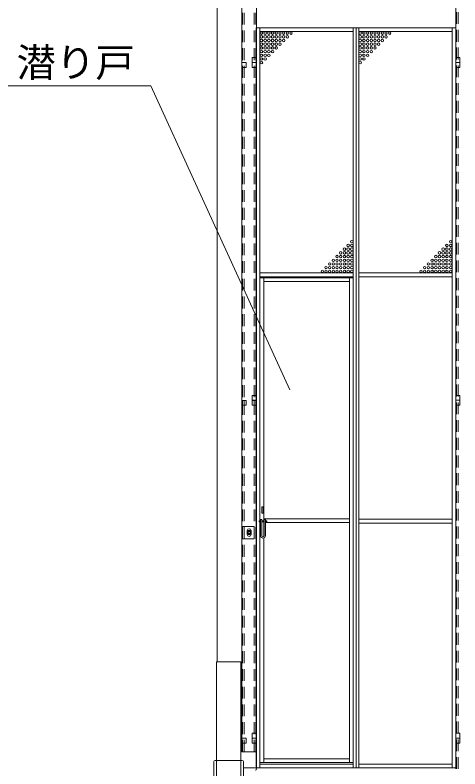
# Model space of a CAD drawing. Units: millimetres, scale not verified. Extents: x -9305 to 9305, y -6415 to 6415.
# Drawn here: x -7489 to -5682, y -3607 to -547 of the extents above; entities that cross this region are included whole.
import ezdxf
from ezdxf.enums import TextEntityAlignment as Align

# ---------------------------------------------------------------- set-up
doc = ezdxf.new("R2010")
doc.units = ezdxf.units.MM
doc.header["$LTSCALE"] = 40
doc.linetypes.add('DASHED1', pattern=[1.8, 1.2, -0.6])
doc.linetypes.add('DOUBLE_CHAIN2', pattern=[12.8, 9, -1, 0.6, -0.6, 0.6, -1])
for name, color, linetype, lineweight in [('0-2_ACCG-3018', 7, 'Continuous', 9), ('0-3_CYG-36', 7, 'Continuous', 9), ('0-4_CYG柱', 7, 'Continuous', 9), ('0-8_TEXT', 7, 'Continuous', 9)]:
    doc.layers.add(name, color=color, linetype=linetype, lineweight=lineweight)
doc.styles.add('ＭＳ ゴシック', font='')
doc.styles.get('ＭＳ ゴシック').set_extended_font_data('MS Gothic')

msp = doc.modelspace()

# ---------------------------------------------------------------- linework, layer by layer
at = {"layer": '0-2_ACCG-3018'}
for centre in [(-6488.03, -620.12), (-6488.03, -635.12), (-6473.03, -620.12), (-6473.03, -635.12), (-6458.03, -620.12), (-6458.03, -635.12), (-6443.03, -620.12), (-6443.03, -635.12), (-6428.03, -620.12), (-6428.03, -635.12), (-6413.03, -620.12), (-6413.03, -635.12), (-6398.03, -620.12), (-6398.03, -635.12), (-6383.03, -620.12), (-6383.03, -635.12), (-6368.03, -620.12), (-6087.03, -620.12), (-6087.03, -635.12), (-6072.03, -620.12), (-6072.03, -635.12), (-6057.03, -620.12), (-6057.03, -635.12), (-6042.03, -620.12), (-6042.03, -635.12), (-6027.03, -620.12), (-6027.03, -635.12), (-6012.03, -620.12), (-6012.03, -635.12), (-5997.03, -620.12), (-5997.03, -635.12), (-5982.03, -620.12), (-5982.03, -635.12), (-5967.03, -620.12), (-6488.03, -650.12), (-6488.03, -665.12), (-6473.03, -650.12), (-6473.03, -665.12), (-6458.03, -650.12), (-6458.03, -665.12), (-6443.03, -650.12), (-6443.03, -665.12), (-6428.03, -650.12), (-6428.03, -665.12), (-6413.03, -650.12), (-6413.03, -665.12), (-6398.03, -650.12), (-6087.03, -650.12), (-6087.03, -665.12), (-6072.03, -650.12), (-6072.03, -665.12), (-6057.03, -650.12), (-6057.03, -665.12), (-6042.03, -650.12), (-6042.03, -665.12), (-6027.03, -650.12), (-6027.03, -665.12), (-6012.03, -650.12), (-6012.03, -665.12), (-5997.03, -650.12), (-6488.03, -680.12), (-6488.03, -695.12), (-6473.03, -680.12), (-6473.03, -695.12), (-6458.03, -680.12), (-6458.03, -695.12), (-6443.03, -680.12), (-6443.03, -695.12), (-6428.03, -680.12), (-6087.03, -680.12), (-6087.03, -695.12), (-6072.03, -680.12), (-6072.03, -695.12), (-6057.03, -680.12), (-6057.03, -695.12), (-6042.03, -680.12), (-6042.03, -695.12), (-6027.03, -680.12), (-6488.03, -710.12), (-6488.03, -725.12), (-6473.03, -710.12), (-6473.03, -725.12), (-6458.03, -710.12), (-6087.03, -710.12), (-6087.03, -725.12), (-6072.03, -710.12), (-6072.03, -725.12), (-6057.03, -710.12), (-6488.03, -740.12), (-6087.03, -740.12), (-6121.03, -1467.12), (-5720.03, -1467.12), (-6151.03, -1497.12), (-6136.03, -1482.12), (-6136.03, -1497.12), (-6121.03, -1482.12), (-6121.03, -1497.12), (-5750.03, -1497.12), (-5735.03, -1482.12), (-5735.03, -1497.12), (-5720.03, -1482.12), (-5720.03, -1497.12), (-6181.03, -1527.12), (-6166.03, -1512.12), (-6166.03, -1527.12), (-6151.03, -1512.12), (-6151.03, -1527.12), (-6136.03, -1512.12), (-6136.03, -1527.12), (-6121.03, -1512.12), (-6121.03, -1527.12), (-5780.03, -1527.12), (-5765.03, -1512.12), (-5765.03, -1527.12), (-5750.03, -1512.12), (-5750.03, -1527.12), (-5735.03, -1512.12), (-5735.03, -1527.12), (-5720.03, -1512.12), (-5720.03, -1527.12), (-6211.03, -1557.12), (-6196.03, -1542.12), (-6196.03, -1557.12), (-6181.03, -1542.12), (-6181.03, -1557.12), (-6166.03, -1542.12), (-6166.03, -1557.12), (-6151.03, -1542.12), (-6151.03, -1557.12), (-6136.03, -1542.12), (-6136.03, -1557.12), (-6121.03, -1542.12), (-6121.03, -1557.12), (-5810.03, -1557.12), (-5795.03, -1542.12), (-5795.03, -1557.12), (-5780.03, -1542.12), (-5780.03, -1557.12), (-5765.03, -1542.12), (-5765.03, -1557.12), (-5750.03, -1542.12), (-5750.03, -1557.12), (-5735.03, -1542.12), (-5735.03, -1557.12), (-5720.03, -1542.12), (-5720.03, -1557.12), (-6241.03, -1587.12), (-6226.03, -1572.12), (-6226.03, -1587.12), (-6211.03, -1572.12), (-6211.03, -1587.12), (-6196.03, -1572.12), (-6196.03, -1587.12), (-6181.03, -1572.12), (-6181.03, -1587.12), (-6166.03, -1572.12), (-6166.03, -1587.12), (-6151.03, -1572.12), (-6151.03, -1587.12), (-6136.03, -1572.12), (-6136.03, -1587.12), (-6121.03, -1572.12), (-6121.03, -1587.12), (-5840.03, -1587.12), (-5825.03, -1572.12), (-5825.03, -1587.12), (-5810.03, -1572.12), (-5810.03, -1587.12), (-5795.03, -1572.12), (-5795.03, -1587.12), (-5780.03, -1572.12), (-5780.03, -1587.12), (-5765.03, -1572.12), (-5765.03, -1587.12), (-5750.03, -1572.12), (-5750.03, -1587.12), (-5735.03, -1572.12), (-5735.03, -1587.12), (-5720.03, -1572.12), (-5720.03, -1587.12)]:
    msp.add_circle(centre, 5, dxfattribs=at)
at = {"layer": '0-3_CYG-36'}
for p, q in [((-5698.73, -3606.92), (-5698.73, 612.87)), ((-6507.92, 137.5), (-6507.92, -3537.31)), ((-6509.03, -599.12), (-6509.03, -3602.12)), ((-6509.03, -599.12), (-5699.03, -599.12)), ((-6508.22, -599.51), (-6508.22, -3602.51)), ((-6494.03, -3602.12), (-6494.03, -599.12)), ((-6115.03, -3602.12), (-6115.03, -599.12)), ((-6104.03, -3602.12), (-6104.03, -599.12)), ((-6093.03, -3602.12), (-6093.03, -599.12)), ((-5714.03, -3602.12), (-5714.03, -599.12)), ((-5699.03, -599.12), (-5699.03, -3602.12)), ((-6494.03, -614.12), (-6115.03, -614.12)), ((-6093.03, -614.12), (-5714.03, -614.12)), ((-6509.03, -719.12), (-6526.03, -719.12)), ((-6526.03, -759.12), (-6526.03, -719.12)), ((-6508.22, -719.51), (-6525.22, -719.51)), ((-6525.22, -759.51), (-6525.22, -719.51)), ((-5699.03, -719.12), (-5682.03, -719.12)), ((-5682.03, -719.12), (-5682.03, -739.12)), ((-6550.62, -739.51), (-6567.92, -739.51)), ((-6567.92, -759.51), (-6550.62, -759.51)), ((-6550.62, -759.51), (-6550.62, -739.51)), ((-6526.03, -739.12), (-6508.73, -739.12)), ((-6508.73, -759.12), (-6526.03, -759.12)), ((-6525.22, -739.51), (-6507.92, -739.51)), ((-6507.92, -759.51), (-6525.22, -759.51)), ((-5682.03, -739.12), (-5699.03, -739.12)), ((-5682.03, -759.12), (-5698.73, -759.12)), ((-5682.03, -739.12), (-5682.03, -759.12)), ((-6494.03, -1593.12), (-6115.03, -1593.12)), ((-6494.03, -1609.12), (-6115.03, -1609.12)), ((-6494.03, -1613.76), (-6115.43, -1613.76)), ((-6478.83, -1613.76), (-6478.83, -2599.45)), ((-6130.62, -1613.76), (-6130.62, -3581.12)), ((-6115.43, -1610.76), (-6115.43, -3587.12)), ((-6093.03, -1593.12), (-5714.03, -1593.12)), ((-6093.03, -1609.12), (-5714.03, -1609.12)), ((-6478.83, -1628.76), (-6130.62, -1628.76)), ((-6550.62, -2111.02), (-6567.92, -2111.02)), ((-6550.62, -2131.01), (-6550.62, -2111.02)), ((-6526.03, -2090.62), (-6526.03, -2110.62)), ((-6509.03, -2090.62), (-6526.03, -2090.62)), ((-6526.03, -2110.62), (-6509.03, -2110.62)), ((-6526.03, -2110.63), (-6508.73, -2110.63)), ((-6526.03, -2130.62), (-6526.03, -2110.63)), ((-6525.22, -2091.01), (-6525.22, -2111.01)), ((-6508.22, -2091.01), (-6525.22, -2091.01)), ((-6525.22, -2111.01), (-6508.22, -2111.01)), ((-6525.22, -2111.02), (-6507.92, -2111.02)), ((-6525.22, -2131.01), (-6525.22, -2111.02)), ((-5699.03, -2090.62), (-5682.03, -2090.62)), ((-5682.03, -2110.62), (-5699.03, -2110.62)), ((-5682.03, -2110.63), (-5698.73, -2110.63)), ((-5682.03, -2090.62), (-5682.03, -2110.62)), ((-5682.03, -2130.62), (-5682.03, -2110.63)), ((-6567.92, -2131.01), (-6550.62, -2131.01)), ((-6508.73, -2130.62), (-6526.03, -2130.62)), ((-6507.92, -2131.01), (-6525.22, -2131.01)), ((-5698.73, -2130.62), (-5682.03, -2130.62)), ((-6485.92, -2543.74), (-6480.86, -2543.74)), ((-6485.92, -2569.06), (-6485.92, -2543.74)), ((-6480.86, -2569.06), (-6485.92, -2569.06)), ((-6480.86, -2543.74), (-6480.86, -2569.06)), ((-6497.07, -2599.45), (-6492, -2599.45)), ((-6497.07, -2604.52), (-6497.07, -2599.45)), ((-6492, -2594.38), (-6492, -2660.23)), ((-6486.94, -2594.38), (-6492, -2594.38)), ((-6486.94, -2660.23), (-6486.94, -2594.38)), ((-6486.94, -2599.45), (-6476.81, -2599.45)), ((-6478.83, -2591.35), (-6130.62, -2591.35)), ((-6476.81, -2594.38), (-6476.81, -2660.23)), ((-6471.74, -2594.38), (-6476.81, -2594.38)), ((-6471.74, -2660.23), (-6471.74, -2594.38)), ((-6471.74, -2599.45), (-6466.68, -2599.45)), ((-6466.68, -2599.45), (-6466.68, -2604.52)), ((-6093.03, -2593.12), (-5714.03, -2593.12)), ((-6492, -2604.52), (-6497.07, -2604.52)), ((-6476.81, -2604.52), (-6486.94, -2604.52)), ((-6478.83, -2604.52), (-6478.83, -2664.28)), ((-6478.83, -2606.54), (-6476.81, -2606.54)), ((-6466.68, -2604.52), (-6471.74, -2604.52)), ((-6130.62, -2606.54), (-6471.74, -2606.54)), ((-6093.03, -2609.12), (-5714.03, -2609.12)), ((-6546.42, -2642.45), (-6537.92, -2637.54)), ((-6546.42, -2652.26), (-6546.42, -2642.45)), ((-6537.92, -2657.17), (-6546.42, -2652.26)), ((-6537.92, -2637.54), (-6529.42, -2642.45)), ((-6529.42, -2652.26), (-6537.92, -2657.17)), ((-6529.42, -2642.45), (-6529.42, -2652.26)), ((-6478.83, -2669.89), (-6478.83, -3581.12)), ((-6550.62, -3482.52), (-6567.92, -3482.52)), ((-6550.62, -3502.52), (-6550.62, -3482.52)), ((-6526.03, -3462.12), (-6509.03, -3462.12)), ((-6526.03, -3482.12), (-6526.03, -3462.12)), ((-6509.03, -3482.12), (-6526.03, -3482.12)), ((-6526.03, -3482.13), (-6508.73, -3482.13)), ((-6526.03, -3502.13), (-6526.03, -3482.13)), ((-6525.22, -3462.51), (-6508.22, -3462.51)), ((-6525.22, -3482.51), (-6525.22, -3462.51)), ((-6508.22, -3482.51), (-6525.22, -3482.51)), ((-6525.22, -3482.52), (-6507.92, -3482.52)), ((-6525.22, -3502.52), (-6525.22, -3482.52)), ((-5682.03, -3462.12), (-5699.03, -3462.12)), ((-5699.03, -3482.12), (-5682.03, -3482.12)), ((-5698.73, -3481.93), (-5698.73, -3501.93)), ((-5682.03, -3482.13), (-5698.73, -3482.13)), ((-5682.03, -3482.12), (-5682.03, -3462.12)), ((-5682.03, -3502.13), (-5682.03, -3482.13)), ((-6567.92, -3502.52), (-6550.62, -3502.52)), ((-6508.73, -3502.13), (-6526.03, -3502.13)), ((-6507.92, -3502.52), (-6525.22, -3502.52)), ((-5698.73, -3502.13), (-5682.03, -3502.13)), ((-6507.92, -3537.49), (-6567.92, -3537.49)), ((-6478.83, -3566.12), (-6130.62, -3566.12)), ((-6509.03, -3602.12), (-5699.03, -3602.12)), ((-6494.03, -3581.12), (-6115.43, -3581.12)), ((-6494.03, -3587.12), (-6115.03, -3587.12)), ((-6093.03, -3587.12), (-5714.03, -3587.12))]:
    msp.add_line(p, q, dxfattribs=at)
at = {"layer": '0-3_CYG-36', "linetype": 'DASHED1'}
for p, q in [((-5696.43, -3607.13), (-5696.43, 612.87)), ((-5688.73, -3607.13), (-5688.73, 612.87)), ((-6565.62, -3537.49), (-6565.62, 137.5)), ((-6557.92, -3537.49), (-6557.92, 137.5)), ((-6517.92, -3537.49), (-6517.92, 137.5)), ((-6510.22, -3537.49), (-6510.22, 137.5))]:
    msp.add_line(p, q, dxfattribs=at)
at = {"layer": '0-3_CYG-36', "linetype": 'DOUBLE_CHAIN2'}
for p, q in [((-6565.62, -2112.38), (-6565.62, -2132.38)), ((-6557.92, -2112.38), (-6557.92, -2132.38)), ((-6517.92, -2112.38), (-6517.92, -2132.38)), ((-6510.22, -2112.38), (-6510.22, -2132.38))]:
    msp.add_line(p, q, dxfattribs=at)
at = {"layer": '0-3_CYG-36'}
for radius in [8.5, 5, 5, 4.19]:
    msp.add_circle((-6537.92, -2647.36), radius, dxfattribs=at)
for radius in [10.13, 5.06]:
    msp.add_arc((-6481.87, -2660.23), radius, 180, 0, dxfattribs=at)
at = {"layer": '0-4_CYG柱'}
for p, q in [((-6667.92, 827.51), (-6667.92, -3172.49)), ((-6567.92, -3537.31), (-6567.92, 427.51)), ((-6517.92, -2622.49), (-6567.92, -2622.49)), ((-6517.92, -2672.49), (-6517.92, -2622.49)), ((-6545.42, -2639.49), (-6545.42, -2655.49)), ((-6530.42, -2639.49), (-6530.42, -2655.49)), ((-6567.92, -2672.49), (-6517.92, -2672.49)), ((-6671.12, -3172.49), (-6671.12, -3572.49)), ((-6571.12, -3172.49), (-6671.12, -3172.49)), ((-6571.12, -3572.49), (-6571.12, -3172.49)), ((-6681.12, -3577.5), (-6681.12, -3652.5)), ((-6574.33, -3572.5), (-6676.12, -3572.5)), ((-6571.12, -3572.49), (-6672.92, -3572.49)), ((-6671.12, -3672.49), (-6671.12, -3572.5)), ((-6571.13, -3572.5), (-6566.13, -3572.5)), ((-6571.12, -3672.49), (-6571.12, -3572.5)), ((-6561.13, -3577.5), (-6561.13, -3652.5)), ((-6561.13, -3602.5), (-6513.13, -3602.5))]:
    msp.add_line(p, q, dxfattribs=at)
for centre, radius, start, end in [((-6537.92, -2639.49), 7.5, 0, 180), ((-6537.92, -2655.49), 7.5, 180, 0), ((-6676.12, -3577.5), 5, 90, 180), ((-6566.13, -3577.5), 5, 0, 90), ((-6513.13, -3607.5), 5, 270, 90)]:
    msp.add_arc(centre, radius, start, end, dxfattribs=at)
at = {"layer": '0-8_TEXT'}
for p in [(-7596.17, -834.6), (-6373.15, -2068.61)]:
    msp.add_line(p, (-6937.39, -834.6), dxfattribs=at)

# ---------------------------------------------------------------- texts
at = {"layer": '0-8_TEXT', "style": 'ＭＳ ゴシック'}
msp.add_text('潜り戸', height=117.3, dxfattribs=at).set_placement((-7482.61, -833.38), align=Align.BOTTOM_LEFT)

doc.saveas('drawing.dxf')
